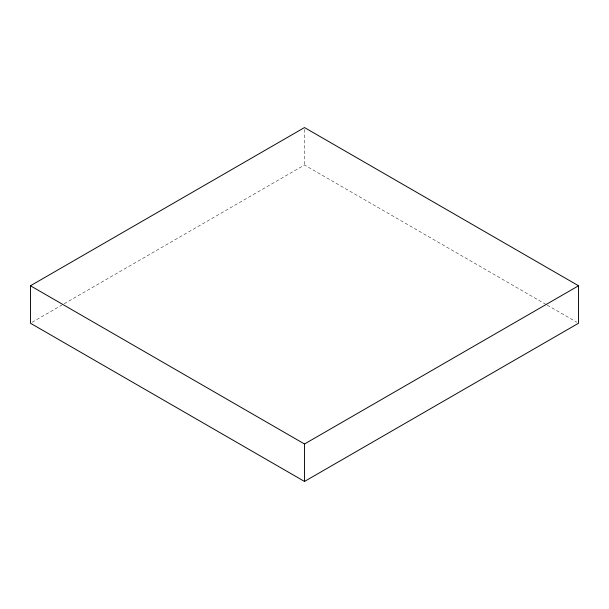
<?xml version="1.0" encoding="UTF-8"?>
<svg xmlns="http://www.w3.org/2000/svg" width="609" height="609" viewBox="0 0 609 609"><rect width="100%" height="100%" fill="white"/><g stroke="black" fill="none" stroke-linecap="round" stroke-linejoin="round"><path stroke-width="0.46" stroke-dasharray="3.04 2.28" d="M32.094 322.275L63.366 304.218M64.189 303.746L304.5 165.009L546.456 304.698M547.278 305.17L576.906 322.275M304.5 129.428L304.5 165.009"/><path stroke-width="0.91" d="M30.45 285.773L304.5 127.555L578.55 285.773L578.55 323.227L304.5 481.445L30.45 323.227L30.45 285.773L304.5 443.991L578.55 285.773M304.5 443.991L304.5 481.445"/></g></svg>
